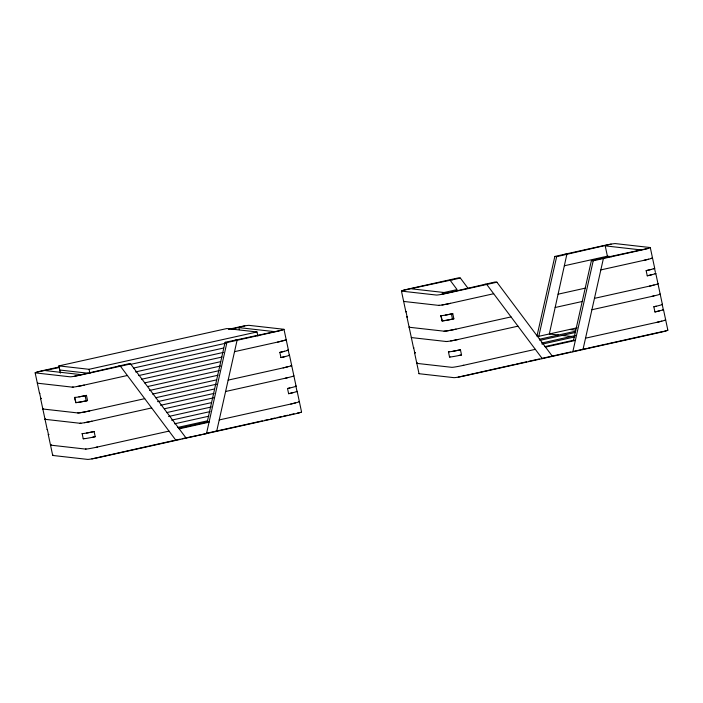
<?xml version="1.0" encoding="UTF-8"?>
<svg xmlns="http://www.w3.org/2000/svg" width="703" height="703" viewBox="0 0 703 703"><rect width="100%" height="100%" fill="white"/><g stroke="black" fill="none" stroke-linecap="round" stroke-linejoin="round"><path stroke-width="1.05" d="M282.193 330.076L225.083 342.335L207.218 421.993L209.046 422.204L179.203 428.839M228.554 329.312L237.078 327.413A10.51 0.589 -12 0 1 249.082 325.357L283.81 329.276A10.352 0.58 -12 0 1 275.462 331.746L226.911 342.546L206.497 433.584L182.174 438.681M544.746 346.641L573.525 340.243L591.39 260.585L593.218 260.787L641.76 249.996A10.352 0.58 -12 0 0 650.117 247.526L615.389 243.598A10.51 0.589 -12 0 0 603.385 245.655L554.834 256.454L536.969 336.113L538.797 336.315L577.101 327.8M538.797 336.315L556.662 256.657L611.127 244.117M572.804 351.825L593.218 260.787M74.351 376.281L128.79 363.75L130.609 363.952L186.137 438.11L185.223 438.004M244.82 325.867L231.445 329.276M440.649 294.531L495.088 281.991L496.916 282.202L552.444 356.351L551.53 356.254M91.9 458.883L148.544 446.159M458.207 377.124L514.851 364.409M60.432 373.117L58.894 365.894L226.841 328.556L256.999 331.957L257.878 336.087M59.667 366.861L43.683 370.411A10.317 0.58 -12 0 0 35.335 372.88L70.063 376.808A10.633 0.598 -12 0 0 82.066 374.752L130.609 363.952M403.241 290.33L460.368 278.072L468.242 288.59M36.934 372.089L59.368 367.537M58.894 365.894L89.053 369.303L256.999 331.957M442.372 292.887L457.082 289.61L450.184 280.33M564.342 265.769L607.401 256.191L611.742 256.683M591.39 260.585L648.5 248.326M496.916 282.202L448.373 292.993A10.633 0.598 -12 0 1 436.361 295.049L401.641 291.13A10.317 0.58 -12 0 1 409.99 288.661L458.541 277.861L460.368 278.072M130.582 364.391L225.786 343.222M133.596 368.047L223.449 348.064M135.547 371.94L223.264 352.44M442.002 304.97A11.652 0.65 -12 0 0 450.57 303.318L493.682 293.731M600.845 269.908L643.957 260.321A11.327 0.633 -12 0 0 648.632 259.187M76.741 386.553A11.652 0.65 -12 0 0 84.263 385.077L127.375 375.49M234.538 351.658L277.65 342.071A11.327 0.633 -12 0 0 282.325 340.937M138.561 375.595L221.999 357.045M141.575 379.251L220.733 361.65M144.598 382.898L220.549 366.017M558.085 294.188L585.485 288.098M147.612 386.553L219.283 370.622M149.563 390.446L218.018 375.226M152.577 394.102L216.761 379.831M409.322 327.027A10.317 0.58 -12 0 0 409.322 327.264L444.05 331.183A10.633 0.598 -12 0 0 456.054 329.127L511.037 316.904M594.466 298.353L649.449 286.13A11.327 0.633 -12 0 0 654.115 284.996M43.27 408.733A11.283 0.633 -12 0 0 43.015 409.014L77.743 412.942A10.633 0.598 -12 0 0 89.747 410.886L144.73 398.663M228.159 380.112L283.142 367.889A11.327 0.633 -12 0 0 287.808 366.755M555.15 307.501L582.664 301.385M155.591 397.757L216.568 384.198M157.542 401.65L214.239 389.04M160.556 405.306L214.046 393.408M450.728 340.929A11.652 0.65 -12 0 0 458.251 339.452L517.97 326.174M591.908 309.733L651.637 296.455A13.023 0.729 -12 0 0 653.966 295.893M84.422 422.688A11.652 0.65 -12 0 0 91.944 421.211L151.672 407.925M225.61 391.492L285.33 378.214A13.023 0.729 -12 0 0 287.668 377.652M164.643 408.715L213.853 397.775M166.593 412.608L211.524 402.617M168.544 416.501L211.331 406.984M171.558 420.157L210.065 411.598M539.377 339.259L575.608 331.201M539.851 340.375L574.975 332.563M174.572 423.812L208.809 416.202M541.565 343.055L575.537 335.507M542.039 344.18L574.913 336.869M177.595 427.468L207.543 420.807M178.439 428.399L209.257 421.545M462.504 365.516A17.593 0.984 -12 0 0 463.734 365.27L535.326 349.347M545.502 347.089L575.353 340.445L573.525 340.243M585.537 338.187L657.129 322.264A11.327 0.633 -12 0 0 661.795 321.139M96.197 447.266A17.593 0.984 -12 0 0 97.427 447.02L169.019 431.106M219.231 419.937L290.822 404.023A11.327 0.633 -12 0 0 295.488 402.889M515.905 364.172L526.617 361.79M528.761 361.316L536.266 359.646M537.285 359.418L539.315 358.969M570.818 351.966L541.354 358.512L542.268 358.618L486.74 284.46L484.912 284.258M572.91 351.5L581.047 349.69M587.154 348.328L582.066 349.461L582.98 349.567L603.394 258.528L601.566 258.317M588.226 348.09L606.443 344.039M607.515 343.802L663.5 331.359M149.598 445.922L174.028 440.491M180.135 439.138L175.047 440.271L175.961 440.368L120.433 366.219L118.605 366.008M206.603 433.25L262.333 420.86M264.442 420.394L268.669 419.454M270.787 418.979L275.005 418.039M277.123 417.573L281.349 416.633M283.458 416.167L287.685 415.227M289.794 414.752L294.021 413.812M440.755 315.7L441.089 315.709A10.633 0.598 -12 0 0 451.414 313.933L452.758 313.643L453.857 318.811L452.512 319.1A10.633 0.598 -12 0 1 442.187 320.867L440.755 315.7A11.652 0.65 -12 0 0 441.739 315.638M74.448 397.45L74.782 397.459A10.633 0.598 -12 0 0 85.116 395.692L86.451 395.394L87.55 400.561L86.205 400.851A10.633 0.598 -12 0 1 75.88 402.626L74.448 397.45A11.652 0.65 -12 0 0 75.432 397.388M664.353 331.21L666.057 330.92M297.193 413.109L299.75 412.67M639.941 249.793L605.213 245.865L607.401 256.191M565.01 254.187L566.838 254.398L549.324 333.978L558.463 335.015M554.834 256.454L556.662 256.657M450.904 279.557L452.732 279.768M411.817 288.863L446.546 292.791M403.83 301.218A10.317 0.58 -12 0 0 403.83 301.455L438.558 305.374A11.652 0.65 -12 0 0 439.542 305.313M569.676 329.452L575.775 330.138M562.119 335.428L571.258 336.456M411.519 337.352A10.317 0.58 -12 0 0 411.519 337.589L446.238 341.509A11.652 0.65 -12 0 0 447.222 341.447M273.634 331.544L238.906 327.616L239.345 329.681M235.259 340.076L237.087 340.278L216.673 431.317L215.759 431.211M417.257 363.117A11.283 0.633 -12 0 0 417.002 363.398L451.73 367.326A10.633 0.598 -12 0 0 463.734 365.27M225.083 342.335L226.911 342.546M59.773 370.024L87.778 373.188M45.51 370.622L80.239 374.541M37.531 382.968A10.317 0.58 -12 0 0 37.531 383.205L72.251 387.133A11.652 0.65 -12 0 0 73.244 387.063M45.212 419.102A10.317 0.58 -12 0 0 45.212 419.339L79.931 423.268A11.652 0.65 -12 0 0 80.924 423.197M50.95 444.867A11.283 0.633 -12 0 0 50.695 445.148L85.423 449.076A17.593 0.984 -12 0 0 86.091 448.997M650.293 247.57L654.686 268.221M655.776 273.379L662.367 304.355M663.465 309.513L667.85 330.164M651.918 274.671A11.327 0.633 -12 0 1 647.252 275.804L646.154 270.646A10.352 0.58 -12 0 0 654.502 268.177L655.381 272.307M659.599 310.814A11.327 0.633 -12 0 1 654.932 311.947L653.834 306.78A10.352 0.58 -12 0 0 662.182 304.311L663.28 309.469A11.327 0.633 -12 0 1 663.263 309.636M450.061 356.957A13.427 0.747 -12 0 1 449.533 357.001L448.435 351.834A10.633 0.598 -12 0 0 460.439 349.778L461.537 354.945A13.427 0.747 -12 0 1 458.971 355.472M451.414 313.933L452.512 319.1M441.089 315.709L442.187 320.867M407.485 316.552A10.317 0.58 -12 0 0 407.125 316.939L406.026 311.781A10.317 0.58 -12 0 1 406.026 311.543M413.707 347.677A10.317 0.58 -12 0 0 413.707 347.915L414.805 353.073A10.317 0.58 -12 0 1 415.174 352.686M401.457 291.086L405.842 311.737M406.94 316.895L413.522 347.871M414.621 353.038L419.014 373.68M283.986 329.32L288.379 349.971M289.478 355.129L296.06 386.105M297.158 391.263L301.543 411.914M285.62 356.43A11.327 0.633 -12 0 1 280.945 357.563L279.847 352.396A10.352 0.58 -12 0 0 288.195 349.927L289.293 355.094A11.327 0.633 -12 0 1 289.276 355.252M295.875 386.061L296.974 391.228A10.352 0.58 -12 0 1 288.625 393.698L287.527 388.531A10.352 0.58 -12 0 0 295.875 386.061A13.023 0.729 -12 0 1 295.629 386.272M89.053 369.303L89.931 373.434M83.754 438.707A13.427 0.747 -12 0 1 83.226 438.751L82.128 433.593A10.633 0.598 -12 0 0 94.132 431.537L95.23 436.695A13.427 0.747 -12 0 1 92.673 437.222M85.116 395.692L86.205 400.851M74.782 397.459L75.88 402.626M39.72 393.293A10.317 0.58 -12 0 0 39.72 393.531L40.818 398.689A10.317 0.58 -12 0 1 41.187 398.302M47.4 429.428A10.317 0.58 -12 0 0 47.4 429.665L48.498 434.823A10.317 0.58 -12 0 1 48.867 434.436M35.15 372.845L39.535 393.487M40.633 398.654L47.224 429.621M48.314 434.788L52.707 455.439M84.263 385.077A10.633 0.598 -12 0 1 72.251 387.133M53.252 455.087A10.317 0.58 -12 0 0 52.892 455.474L87.62 459.402A10.633 0.598 -12 0 0 99.624 457.345L293.019 414.348A10.352 0.58 -12 0 0 301.367 411.879M95.23 436.695A10.633 0.598 -12 0 1 83.226 438.751M97.427 447.02A10.633 0.598 -12 0 1 85.423 449.076M48.498 434.823A11.283 0.633 -12 0 1 48.753 434.542M50.695 445.148A10.317 0.58 -12 0 1 51.055 444.762M285.33 378.214A10.352 0.58 -12 0 0 293.687 375.736A13.023 0.729 -12 0 1 293.432 375.947M283.142 367.889A10.352 0.58 -12 0 0 291.49 365.419A11.327 0.633 -12 0 1 291.473 365.578M291.227 365.701A11.327 0.633 -12 0 1 290.822 365.859M288.195 349.927A11.327 0.633 -12 0 1 287.931 350.217M287.527 350.375A11.327 0.633 -12 0 1 286.982 350.56M284.522 351.263A11.327 0.633 -12 0 1 279.847 352.396M289.293 355.094A10.352 0.58 -12 0 1 280.945 357.563M277.65 342.071A10.352 0.58 -12 0 0 286.007 339.602A11.327 0.633 -12 0 1 285.734 339.892M284.785 340.234A11.327 0.633 -12 0 1 283.265 340.683M289.856 387.977A13.023 0.729 -12 0 1 287.527 388.531M94.132 431.537A11.652 0.65 -12 0 1 86.618 433.013M83.112 433.523A11.652 0.65 -12 0 1 82.128 433.593M91.944 421.211A10.633 0.598 -12 0 1 79.931 423.268M89.747 410.886A10.861 0.606 -12 0 1 77.743 412.942M43.015 409.014A10.317 0.58 -12 0 1 43.375 408.628M87.55 400.561A10.861 0.606 -12 0 1 75.546 402.617M290.822 404.023A10.352 0.58 -12 0 0 299.17 401.554A11.327 0.633 -12 0 1 299.153 401.712M296.71 391.518A11.327 0.633 -12 0 1 296.306 391.676M293.3 392.564A11.327 0.633 -12 0 1 288.625 393.698M45.212 419.339A11.283 0.633 -12 0 1 45.467 419.058M47.4 429.665A11.283 0.633 -12 0 1 47.417 429.507M39.72 393.531A11.283 0.633 -12 0 1 39.737 393.372M40.818 398.689A11.283 0.633 -12 0 1 41.073 398.408M86.451 395.394A11.652 0.65 -12 0 1 78.938 396.87M37.531 383.205A12.97 0.721 -12 0 1 37.584 383.117M450.57 303.318A10.633 0.598 -12 0 1 438.558 305.374M419.199 373.486A10.317 0.58 -12 0 0 419.199 373.724L453.918 377.652A10.633 0.598 -12 0 0 465.931 375.595L659.317 332.589A10.352 0.58 -12 0 0 667.674 330.12M461.537 354.945A10.633 0.598 -12 0 1 449.533 357.001M414.805 353.073A11.283 0.633 -12 0 1 415.06 352.792M417.002 363.398A10.317 0.58 -12 0 1 417.362 363.012M651.637 296.455A10.352 0.58 -12 0 0 659.994 293.986A13.023 0.729 -12 0 1 659.739 294.188M649.449 286.13A10.352 0.58 -12 0 0 657.797 283.661A11.327 0.633 -12 0 1 657.78 283.819M654.502 268.177A11.327 0.633 -12 0 1 654.238 268.467M653.834 268.625A11.327 0.633 -12 0 1 653.28 268.81M650.829 269.513A11.327 0.633 -12 0 1 646.154 270.646M655.583 273.493A11.327 0.633 -12 0 0 655.6 273.335A10.352 0.58 -12 0 1 647.252 275.804M655.337 273.625A11.327 0.633 -12 0 1 654.932 273.783M643.957 260.321A10.352 0.58 -12 0 0 652.314 257.852A11.327 0.633 -12 0 1 652.041 258.142M651.637 258.3A11.327 0.633 -12 0 1 651.092 258.484M662.182 304.311A13.023 0.729 -12 0 1 661.927 304.513M656.163 306.218A13.023 0.729 -12 0 1 653.834 306.78M460.439 349.778A11.652 0.65 -12 0 1 452.925 351.254M449.419 351.772A11.652 0.65 -12 0 1 448.435 351.834M458.251 339.452A10.633 0.598 -12 0 1 446.238 341.509M456.054 329.127A10.861 0.606 -12 0 1 444.05 331.183M409.322 327.264A11.283 0.633 -12 0 1 409.577 326.974M453.857 318.811A10.861 0.606 -12 0 1 441.853 320.867M663.28 309.469A10.352 0.58 -12 0 1 654.932 311.947M657.129 322.264A10.352 0.58 -12 0 0 665.477 319.795A11.327 0.633 -12 0 1 665.46 319.953M663.017 309.759A11.327 0.633 -12 0 1 662.613 309.918M665.214 320.085A11.327 0.633 -12 0 1 664.81 320.243M411.519 337.589A11.283 0.633 -12 0 1 411.527 337.431M413.707 347.915A11.283 0.633 -12 0 1 413.724 347.757M407.125 316.939A11.283 0.633 -12 0 1 407.38 316.649M452.758 313.643A11.652 0.65 -12 0 1 445.245 315.12M403.83 301.455A12.97 0.721 -12 0 1 403.891 301.367M405.956 311.71A11.283 0.633 -12 0 0 406.026 311.781"/></g></svg>
